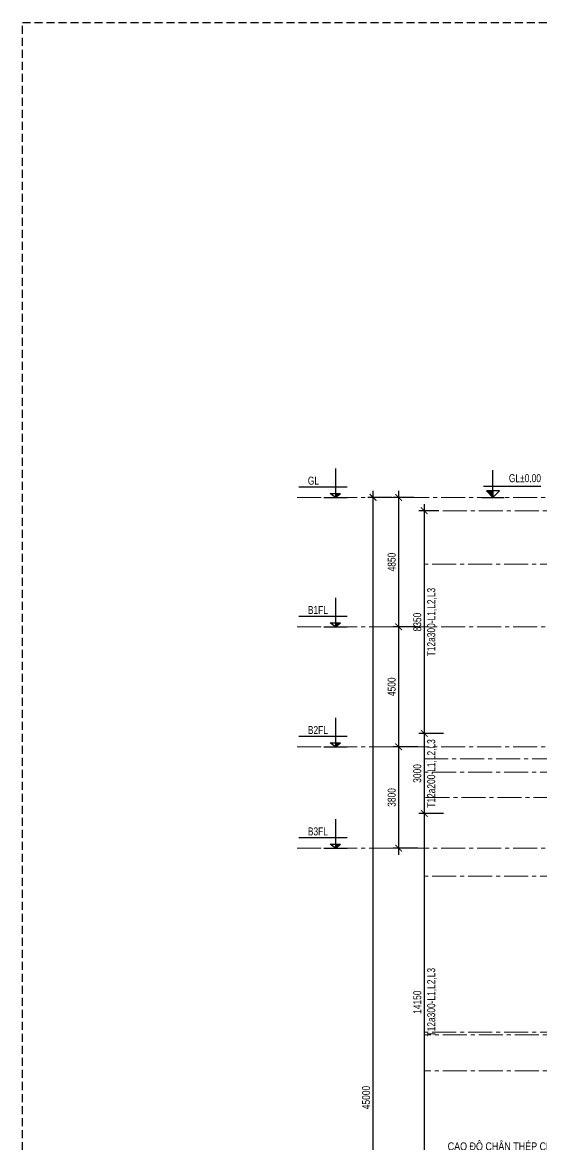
# Model space of a CAD drawing. Header units: millimetres. Extents: x 2611025 to 4139346, y -89870 to 101087.
# Drawn here: x 3342797 to 3362253, y -24263 to 17806 of the extents above; entities that cross this region are included whole.
import ezdxf
from ezdxf.enums import TextEntityAlignment as Align

# ---------------------------------------------------------------- set-up
doc = ezdxf.new("R2010")
doc.units = ezdxf.units.MM
doc.header["$LTSCALE"] = 1200
doc.header["$PDMODE"] = 35
doc.linetypes.add('CENTER2', pattern=[1.125, 0.75, -0.125, 0.125, -0.125])
doc.linetypes.add('HIDDEN', pattern=[0.375, 0.25, -0.125])
for name, color, linetype in [('CDC.02.DIM', 1, 'Continuous'), ('CDC.06.TEXT', 2, 'Continuous'), ('CDC.10.HATCH', 251, 'Continuous')]:
    doc.layers.add(name, color=color, linetype=linetype)
for name, color, linetype, lineweight in [('ENOTE', 2, 'Continuous', 15), ('Grid line', 160, 'CENTER2', 5), ('K-THUOC', 1, 'Continuous', 18), ('TCHI', 4, 'HIDDEN', 30), ('TEXTVN', 2, 'Continuous', 20)]:
    doc.layers.add(name, color=color, linetype=linetype, lineweight=lineweight)
doc.styles.add('DB_Arial', font='arial.ttf', dxfattribs={"width": 0.8})
doc.styles.add('SMTEXT', font='arial.ttf', dxfattribs={"width": 0.75})
doc.dimstyles.new('BSV1-100', dxfattribs={"dimtxt": 300, "dimasz": 250, "dimexe": 200, "dimexo": 0, "dimgap": 108, "dimtad": 1, "dimdec": 0, "dimdsep": 46, "dimtxsty": 'SMTEXT', "dimblk": 'ARCHTICK', "dimcen": 100, "dimdle": 250, "dimclrd": 256, "dimclre": 256, "dimclrt": 1, "dimadec": 0, "dimazin": 0, "dimtfac": 1, "dimtdec": 0, "dimtix": 1, "dimtmove": 2, "dimatfit": 3, "dimfxl": 720, "dimfxlon": 1, "dimtolj": 1, "dimtzin": 0, "dimarcsym": 0})

# ---------------------------------------------------------------- blocks, each defined once
blk = doc.blocks.new('_ArchTick')
at = {"color": 0, "linetype": 'ByBlock', "const_width": 0.15}
blk.add_lwpolyline([(-0.5, -0.5), (0.5, 0.5)], dxfattribs=at)
blk = doc.blocks.new('*D899')
at = {"layer": 'Defpoints', "color": 0, "transparency": 16777216}
for p in [(3355937, 0), (3357460, 0), (3357738, -45000)]:
    blk.add_point(p, dxfattribs=at)
at = {"layer": 'K-THUOC', "lineweight": -2, "transparency": 16777216}
for p, q in [((3356657, 0), (3355737, 0)), ((3355937, -45250), (3355937, 250)), ((3356657, -45000), (3355737, -45000))]:
    blk.add_line(p, q, dxfattribs=at)
at = {"layer": 'K-THUOC', "lineweight": -2, "transparency": 16777216, "xscale": 250, "yscale": 250, "zscale": 250}
for p, rotation in [((3355937, 0), 90), ((3355937, -45000), 270)]:
    blk.add_blockref('_ArchTick', p, dxfattribs=dict(at, rotation=rotation))
at = {"layer": 'K-THUOC', "color": 1, "transparency": 16777216, "insert": (3355676, -22500), "char_height": 300, "attachment_point": 5, "rotation": 90, "style": 'SMTEXT'}
blk.add_mtext('\\A1;45000', dxfattribs=at)
blk = doc.blocks.new('*D900')
at = {"layer": 'Defpoints', "color": 0, "transparency": 16777216}
for p in [(3359357, -8850), (3357857, -11850), (3359394, -11850)]:
    blk.add_point(p, dxfattribs=at)
at = {"layer": 'K-THUOC', "lineweight": -2, "transparency": 16777216}
for p, q in [((3357857, -8600), (3357857, -12100)), ((3358577, -8850), (3357657, -8850)), ((3358577, -11850), (3357657, -11850))]:
    blk.add_line(p, q, dxfattribs=at)
at = {"layer": 'K-THUOC', "lineweight": -2, "transparency": 16777216, "xscale": 250, "yscale": 250, "zscale": 250}
for p, rotation in [((3357857, -8850), 90), ((3357857, -11850), 270)]:
    blk.add_blockref('_ArchTick', p, dxfattribs=dict(at, rotation=rotation))
at = {"layer": 'K-THUOC', "color": 1, "transparency": 16777216, "char_height": 300, "attachment_point": 5, "rotation": 90, "style": 'SMTEXT'}
for s, insert in [('\\A1;T12a200-L1,L2,L3', (3358145, -10350)), ('\\A1;3000', (3357596, -10350))]:
    blk.add_mtext(s, dxfattribs=dict(at, insert=insert))
blk = doc.blocks.new('*D901')
at = {"layer": 'Defpoints', "color": 0, "transparency": 16777216}
for p in [(3359394, -11850), (3357857, -26000), (3361819, -26000)]:
    blk.add_point(p, dxfattribs=at)
at = {"layer": 'K-THUOC', "lineweight": -2, "transparency": 16777216}
for p, q in [((3357857, -11600), (3357857, -26250)), ((3358577, -11850), (3357657, -11850)), ((3358577, -26000), (3357657, -26000))]:
    blk.add_line(p, q, dxfattribs=at)
at = {"layer": 'K-THUOC', "lineweight": -2, "transparency": 16777216, "xscale": 250, "yscale": 250, "zscale": 250}
for p, rotation in [((3357857, -11850), 90), ((3357857, -26000), 270)]:
    blk.add_blockref('_ArchTick', p, dxfattribs=dict(at, rotation=rotation))
at = {"layer": 'K-THUOC', "color": 1, "transparency": 16777216, "char_height": 300, "attachment_point": 5, "rotation": 90, "style": 'SMTEXT'}
for s, insert in [('\\A1;T12a300-L1,L2,L3', (3358145, -18925)), ('\\A1;14150', (3357596, -18925))]:
    blk.add_mtext(s, dxfattribs=dict(at, insert=insert))
blk = doc.blocks.new('*D902')
at = {"layer": 'Defpoints', "color": 0, "transparency": 16777216}
for p in [(3358407, -500), (3357857, -8850), (3359357, -8850)]:
    blk.add_point(p, dxfattribs=at)
at = {"layer": 'K-THUOC', "lineweight": -2, "transparency": 16777216}
for p, q in [((3357857, -250), (3357857, -9100)), ((3358407, -500), (3357657, -500)), ((3358577, -8850), (3357657, -8850))]:
    blk.add_line(p, q, dxfattribs=at)
at = {"layer": 'K-THUOC', "lineweight": -2, "transparency": 16777216, "xscale": 250, "yscale": 250, "zscale": 250}
for p, rotation in [((3357857, -500), 90), ((3357857, -8850), 270)]:
    blk.add_blockref('_ArchTick', p, dxfattribs=dict(at, rotation=rotation))
at = {"layer": 'K-THUOC', "color": 1, "transparency": 16777216, "char_height": 300, "attachment_point": 5, "rotation": 90, "style": 'SMTEXT'}
for s, insert in [('\\A1;T12a300-L1,L2,L3', (3358145, -4675)), ('\\A1;8350', (3357596, -4675))]:
    blk.add_mtext(s, dxfattribs=dict(at, insert=insert))
blk = doc.blocks.new('tag_cd')
at = {"layer": 'CDC.10.HATCH'}
blk.add_hatch(color=256, dxfattribs=at).paths.add_polyline_path([(180, 240), (420, 0), (420, 240)])
at = {"layer": 'CDC.02.DIM'}
for points in [[(420, 240), (420, 0), (660, 240), (180, 240), (420, 0), (420, 1020)], [(0, 0), (840, 0)], [(60, 420), (2220, 420)]]:
    blk.add_lwpolyline(points, dxfattribs=at)
at = {"layer": 'CDC.06.TEXT', "ltscale": 0.5, "style": 'SMTEXT', "width": 0.75}
blk.add_attdef('CD', text='', height=300, dxfattribs=at).set_placement((2220, 570), align=Align.RIGHT)
blk = doc.blocks.new('*D903')
at = {"layer": 'Defpoints', "color": 0, "transparency": 16777216}
for p in [(3357460, 0), (3356897, -4850), (3392010, -4850)]:
    blk.add_point(p, dxfattribs=at)
at = {"layer": 'K-THUOC', "lineweight": -2, "transparency": 16777216}
for p, q in [((3357460, 0), (3356697, 0)), ((3356897, 250), (3356897, -5100)), ((3357617, -4850), (3356697, -4850))]:
    blk.add_line(p, q, dxfattribs=at)
at = {"layer": 'K-THUOC', "lineweight": -2, "transparency": 16777216, "xscale": 250, "yscale": 250, "zscale": 250}
for p, rotation in [((3356897, 0), 90), ((3356897, -4850), 270)]:
    blk.add_blockref('_ArchTick', p, dxfattribs=dict(at, rotation=rotation))
at = {"layer": 'K-THUOC', "color": 1, "transparency": 16777216, "insert": (3356636, -2425), "char_height": 300, "attachment_point": 5, "rotation": 90, "style": 'SMTEXT'}
blk.add_mtext('\\A1;4850', dxfattribs=at)
blk = doc.blocks.new('*D904')
at = {"layer": 'Defpoints', "color": 0, "transparency": 16777216}
for p in [(3392010, -4850), (3356897, -9350), (3392010, -9350)]:
    blk.add_point(p, dxfattribs=at)
at = {"layer": 'K-THUOC', "lineweight": -2, "transparency": 16777216}
for p, q in [((3356897, -4600), (3356897, -9600)), ((3357617, -4850), (3356697, -4850)), ((3357617, -9350), (3356697, -9350))]:
    blk.add_line(p, q, dxfattribs=at)
at = {"layer": 'K-THUOC', "lineweight": -2, "transparency": 16777216, "xscale": 250, "yscale": 250, "zscale": 250}
for p, rotation in [((3356897, -4850), 90), ((3356897, -9350), 270)]:
    blk.add_blockref('_ArchTick', p, dxfattribs=dict(at, rotation=rotation))
at = {"layer": 'K-THUOC', "color": 1, "transparency": 16777216, "insert": (3356636, -7100), "char_height": 300, "attachment_point": 5, "rotation": 90, "style": 'SMTEXT'}
blk.add_mtext('\\A1;4500', dxfattribs=at)
blk = doc.blocks.new('*D905')
at = {"layer": 'Defpoints', "color": 0, "transparency": 16777216}
for p in [(3392010, -9350), (3356897, -13150), (3392010, -13150)]:
    blk.add_point(p, dxfattribs=at)
at = {"layer": 'K-THUOC', "lineweight": -2, "transparency": 16777216}
for p, q in [((3356897, -9100), (3356897, -13400)), ((3357617, -9350), (3356697, -9350)), ((3357617, -13150), (3356697, -13150))]:
    blk.add_line(p, q, dxfattribs=at)
at = {"layer": 'K-THUOC', "lineweight": -2, "transparency": 16777216, "xscale": 250, "yscale": 250, "zscale": 250}
for p, rotation in [((3356897, -9350), 90), ((3356897, -13150), 270)]:
    blk.add_blockref('_ArchTick', p, dxfattribs=dict(at, rotation=rotation))
at = {"layer": 'K-THUOC', "color": 1, "transparency": 16777216, "insert": (3356636, -11250), "char_height": 300, "attachment_point": 5, "rotation": 90, "style": 'SMTEXT'}
blk.add_mtext('\\A1;3800', dxfattribs=at)
blk = doc.blocks.new('A$Cf5debca8')
at = {"layer": 'CDC.02.DIM'}
blk.add_hatch(color=256, dxfattribs=at).paths.add_polyline_path([(-242, 146), (-438, 146), (-438, 0)])
for p, q in [((-438, 1084), (-438, 0)), ((-1809, 398), (0, 398)), ((-875, 0), (0, 0)), ((-438, 0), (-633, 146)), ((-633, 146), (-242, 146)), ((-438, 0), (-242, 146))]:
    blk.add_line(p, q, dxfattribs=at)
at = {"layer": 'CDC.06.TEXT', "style": 'SMTEXT', "width": 0.75}
blk.add_attdef('CD', (-1469, 478), '', height=300, dxfattribs=at)

msp = doc.modelspace()

# ---------------------------------------------------------------- linework, layer by layer
at = {"layer": 'Grid line', "color": 2}
for p, q in [((3353087.8, 0), (3392010.4, 0)), ((3353087.8, -4850), (3392010.4, -4850)), ((3353087.8, -9350), (3392010.4, -9350)), ((3353087.8, -13150), (3392010.4, -13150))]:
    msp.add_line(p, q, dxfattribs=at)
at = {"layer": 'Grid line'}
for p, q in [((3389150.5, -500), (3357857.2, -500)), ((3375250.8, -2500), (3357857.2, -2500)), ((3357857.2, -9800.3), (3389150.5, -9800.3)), ((3375250.8, -10299.7), (3357857.2, -10299.7)), ((3375000.8, -11250.3), (3357857.2, -11250.3)), ((3375250.8, -14200), (3357857.2, -14200)), ((3375250.8, -20050), (3357857.2, -20050)), ((3389150.5, -20150), (3357857.2, -20150)), ((3389150.5, -21500), (3357857.2, -21500))]:
    msp.add_line(p, q, dxfattribs=at)
at = {"layer": 'TCHI'}
msp.add_lwpolyline([(3342796.7, 17806.3), (3454561.7, 17806.3), (3454561.7, -78017.7), (3342796.7, -78017.7)], close=True, dxfattribs=at)

# ---------------------------------------------------------------- block references
at = {"layer": 'CDC.06.TEXT'}
for p, values in [((3354963.4, 0), {'CD': 'GL'}), ((3354963.4, -4850), {'CD': 'B1FL'}), ((3354963.4, -9350), {'CD': 'B2FL'}), ((3354963.4, -13150), {'CD': 'B3FL'})]:
    msp.add_blockref('A$Cf5debca8', p, dxfattribs=at).add_auto_attribs(values)
at = {"layer": 'ENOTE'}
msp.add_blockref('tag_cd', (3360011.6, 0), dxfattribs=at).add_auto_attribs({'CD': 'GL%%P0.00'})

# ---------------------------------------------------------------- texts
at = {"layer": 'TEXTVN', "style": 'DB_Arial', "width": 0.8}
msp.add_text('CAO ĐỘ CHÂN THÉP CHỦ', height=300, dxfattribs=at).set_placement((3358734.1, -24480))

# ---------------------------------------------------------------- dimensions: what is measured, and where the dimension line sits
at = {"layer": 'K-THUOC'}
for base, p1, p2, picture, middle in [((3355937.2, 0), (3357738.4, -45000), (3357459.6, 0), '*D899', (3355676, -22500)), ((3356897.2, -4850), (3357459.6, 0), (3392010.4, -4850), '*D903', (3356636, -2425)), ((3356897.2, -9350), (3392010.4, -4850), (3392010.4, -9350), '*D904', (3356636, -7100)), ((3356897.2, -13150), (3392010.4, -9350), (3392010.4, -13150), '*D905', (3356635.9, -11250))]:
    dim = msp.add_linear_dim(base=base, p1=p1, p2=p2, angle=90, dimstyle='BSV1-100', dxfattribs=at)
    dim.commit()
    dim.dimension.update_dxf_attribs({"geometry": picture, "text_midpoint": middle})
for base, p1, p2, text, picture, middle in [((3357857.2, -8850), (3358407.2, -500), (3359357.2, -8850), '<>\\XT12a300-L1,L2,L3', '*D902', (3357857.2, -4675)), ((3357857.2, -11850), (3359357.2, -8850), (3359393.8, -11850), '<>\\XT12a200-L1,L2,L3', '*D900', (3357857.2, -10350)), ((3357857.2, -26000), (3359393.8, -11850), (3361818.6, -26000), '<>\\XT12a300-L1,L2,L3', '*D901', (3357857.2, -18925))]:
    dim = msp.add_linear_dim(base=base, p1=p1, p2=p2, angle=90, text=text, dimstyle='BSV1-100', dxfattribs=at)
    dim.commit()
    dim.dimension.update_dxf_attribs({"geometry": picture, "text_midpoint": middle})

doc.saveas('drawing.dxf')
